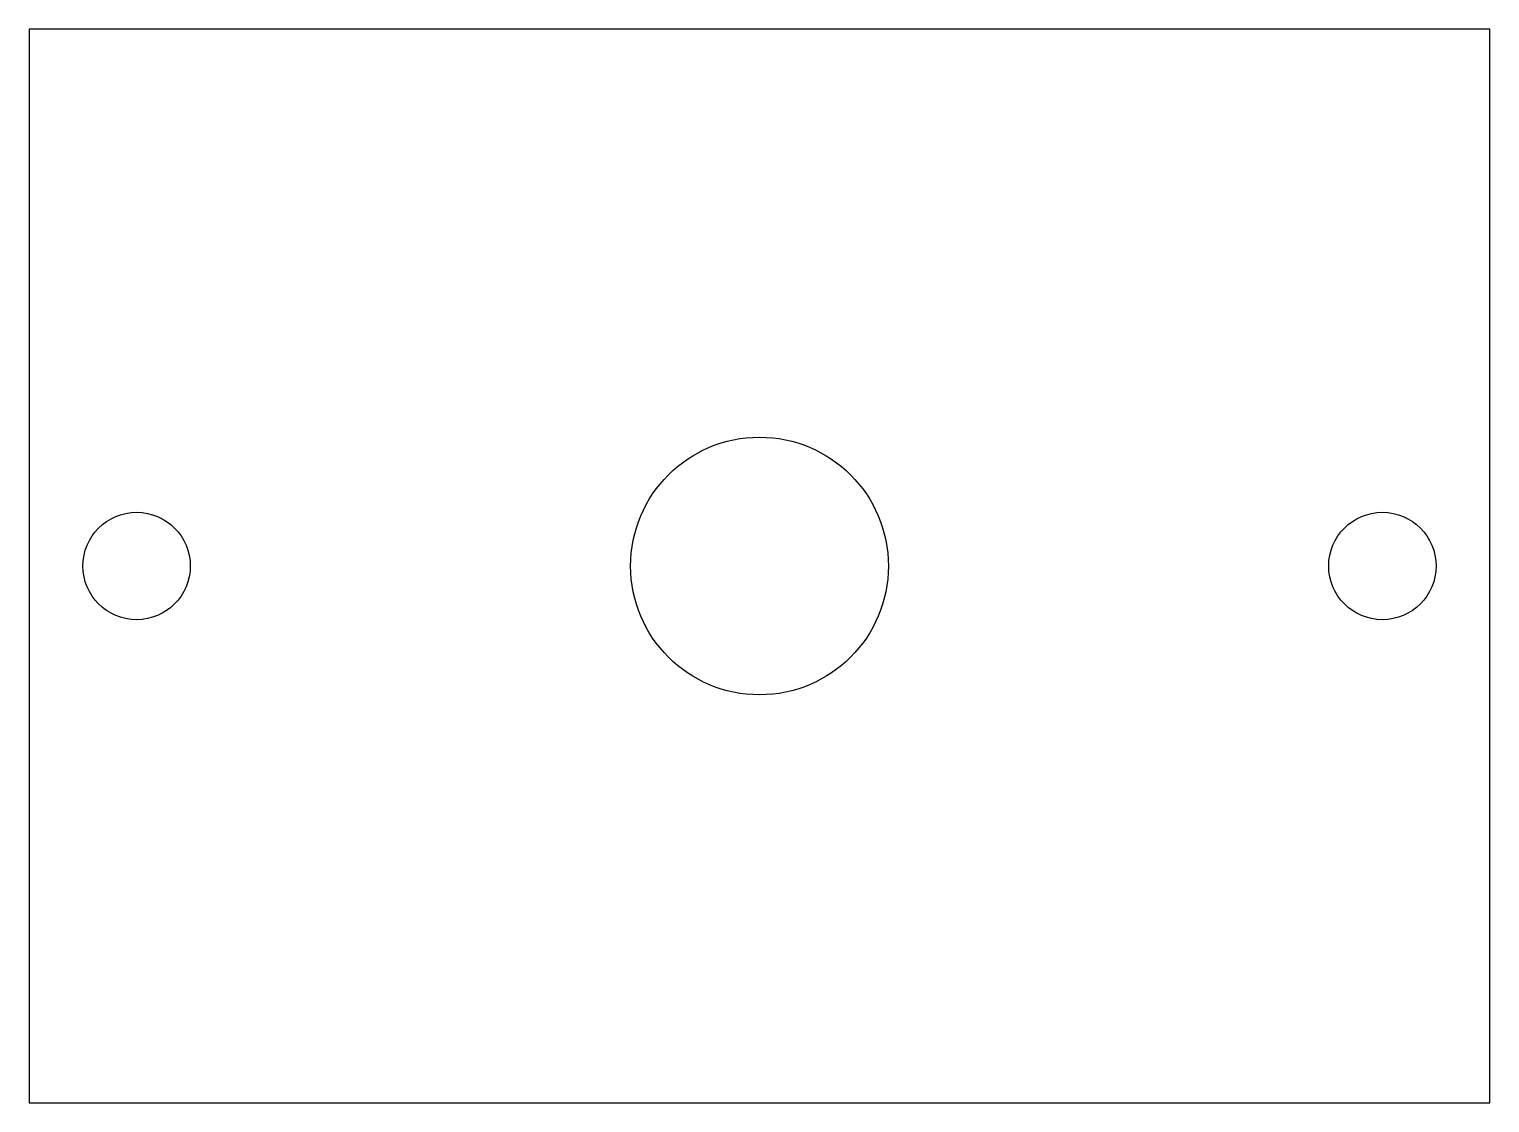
# Model space of a CAD drawing. Header units: millimetres. Extents: x -34 to 34, y -25 to 25.
import ezdxf

# ---------------------------------------------------------------- set-up
doc = ezdxf.new("R2010")
doc.units = ezdxf.units.MM

msp = doc.modelspace()

# ---------------------------------------------------------------- linework, layer by layer
at = {"color": 7, "linetype": 'Continuous', "lineweight": 25}
for p, q in [((34, 25), (-34, 25)), ((-34, 25), (-34, -25)), ((34, -25), (34, 25)), ((-34, -25), (34, -25))]:
    msp.add_line(p, q, dxfattribs=at)
for centre, radius in [((0, 0), 6), ((-29, 0), 2.5), ((29, 0), 2.5)]:
    msp.add_circle(centre, radius, dxfattribs=at)

doc.saveas('drawing.dxf')
